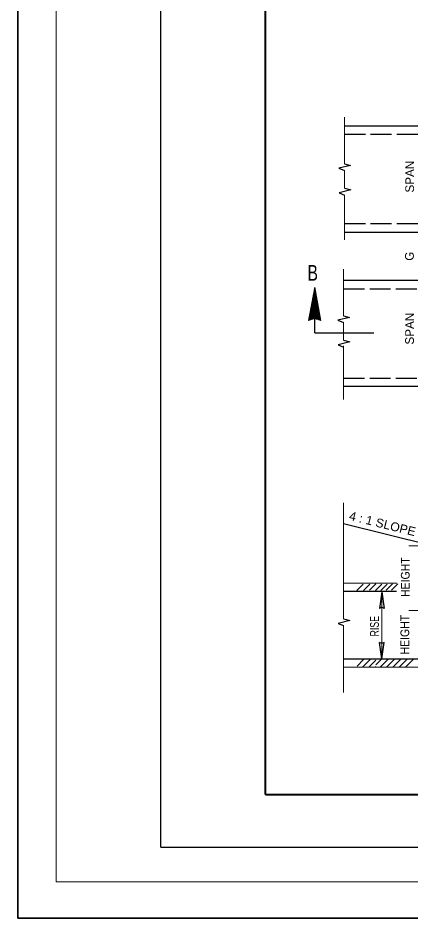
# Model space of a CAD drawing. Extents: x -873 to -38, y -356 to 186.
# Drawn here: x -872.8 to -816.7, y -356.3 to -227.6 of the extents above; entities that cross this region are included whole.
import ezdxf

# ---------------------------------------------------------------- set-up
doc = ezdxf.new("R2010")
doc.units = 0
doc.header["$LTSCALE"] = 0.5
doc.linetypes.add('LONG_DASHED', pattern=[7.5, 6, -1.5])
doc.layers.add('1', color=7, linetype='Continuous', lineweight=13)

msp = doc.modelspace()

# ---------------------------------------------------------------- linework, layer by layer
at = {"layer": '1'}
for p, q in [((-867.3547, -351.1792), (-867.3547, -121.1746)), ((-826.0705, -248.3987), (-826.0705, -241.7658)), ((-826.0705, -251.8935), (-826.0705, -249.3911)), ((-826.0705, -259.3146), (-826.0705, -252.8813)), ((-826.2005, -270.1476), (-826.2005, -263.5146)), ((-830.2324, -266.5384), (-830.4025, -266.5384)), ((-830.2384, -266.5038), (-830.3961, -266.5038)), ((-830.2445, -266.4688), (-830.3895, -266.4688)), ((-830.2513, -266.4341), (-830.3823, -266.4341)), ((-830.3803, -270.5598), (-830.3803, -266.4197)), ((-830.2577, -266.3991), (-830.3755, -266.3991)), ((-830.2636, -266.3642), (-830.3695, -266.3642)), ((-830.2703, -266.3294), (-830.3634, -266.3294)), ((-830.2763, -266.2942), (-830.3563, -266.2942)), ((-830.2821, -266.2598), (-830.3501, -266.2598)), ((-830.3452, -270.5472), (-830.3452, -266.2357)), ((-830.2898, -266.2244), (-830.3426, -266.2244)), ((-830.2957, -266.1893), (-830.3363, -266.1893)), ((-830.3019, -266.1546), (-830.3299, -266.1546)), ((-830.3088, -266.1198), (-830.3232, -266.1198)), ((-830.3151, -266.0846), (-830.3158, -266.0846)), ((-830.3107, -270.558), (-830.3107, -266.1103)), ((-830.2758, -270.5698), (-830.2758, -266.3011)), ((-830.2407, -270.5817), (-830.2407, -266.492)), ((-829.9952, -267.8307), (-830.6482, -267.8307)), ((-830.0017, -267.7958), (-830.6408, -267.7958)), ((-830.0082, -267.7613), (-830.6349, -267.7613)), ((-830.014, -267.7258), (-830.628, -267.7258)), ((-830.6252, -270.6441), (-830.6252, -267.7081)), ((-830.0209, -267.691), (-830.6213, -267.691)), ((-830.0269, -267.656), (-830.6142, -267.656)), ((-830.0337, -267.6212), (-830.6078, -267.6212)), ((-830.04, -267.5867), (-830.6015, -267.5867)), ((-830.0461, -267.5512), (-830.5947, -267.5512)), ((-830.5894, -270.6316), (-830.5894, -267.524)), ((-830.0523, -267.5168), (-830.5888, -267.5168)), ((-830.0588, -267.4815), (-830.5816, -267.4815)), ((-830.0652, -267.4462), (-830.5753, -267.4462)), ((-830.0715, -267.4114), (-830.5684, -267.4114)), ((-830.079, -267.3773), (-830.5617, -267.3773)), ((-830.5555, -270.6198), (-830.5555, -267.3402)), ((-830.0842, -267.342), (-830.5555, -267.342)), ((-830.0915, -267.3074), (-830.548, -267.3074)), ((-830.0978, -267.2726), (-830.542, -267.2726)), ((-830.104, -267.237), (-830.5348, -267.237)), ((-830.11, -267.2022), (-830.5288, -267.2022)), ((-830.1168, -267.1668), (-830.5222, -267.1668)), ((-830.5201, -270.6074), (-830.5201, -267.156)), ((-830.123, -267.1331), (-830.5152, -267.1331)), ((-830.1298, -267.0974), (-830.5088, -267.0974)), ((-830.1357, -267.0631), (-830.502, -267.0631)), ((-830.1424, -267.0277), (-830.4955, -267.0277)), ((-830.1486, -266.9931), (-830.4879, -266.9931)), ((-830.4853, -270.5953), (-830.4853, -266.9724)), ((-830.1551, -266.9577), (-830.4822, -266.9577)), ((-830.1613, -266.9224), (-830.4757, -266.9224)), ((-830.1684, -266.8882), (-830.4684, -266.8882)), ((-830.1742, -266.8528), (-830.4624, -266.8528)), ((-830.1809, -266.8182), (-830.4555, -266.8182)), ((-830.4503, -270.5834), (-830.4503, -266.7883)), ((-830.1877, -266.7828), (-830.449, -266.7828)), ((-830.1938, -266.7484), (-830.4421, -266.7484)), ((-830.2003, -266.7136), (-830.4352, -266.7136)), ((-830.2061, -266.6778), (-830.4294, -266.6778)), ((-830.2128, -266.643), (-830.4226, -266.643)), ((-830.219, -266.6084), (-830.4157, -266.6084)), ((-830.4148, -270.5715), (-830.4148, -266.6043)), ((-830.2251, -266.5739), (-830.4094, -266.5739)), ((-830.2058, -270.5926), (-830.2058, -266.6828)), ((-830.1711, -270.6045), (-830.1711, -266.8732)), ((-830.1357, -270.6157), (-830.1357, -267.0637)), ((-830.1005, -270.628), (-830.1005, -267.2546)), ((-830.0661, -270.6388), (-830.0661, -267.446)), ((-830.031, -270.6505), (-830.031, -267.6358)), ((-829.9963, -270.6615), (-829.9963, -267.8273)), ((-829.7585, -269.1232), (-830.8931, -269.1232)), ((-829.7648, -269.0884), (-830.8862, -269.0884)), ((-829.7713, -269.0531), (-830.8795, -269.0531)), ((-829.7772, -269.0178), (-830.8735, -269.0178)), ((-830.8695, -270.7282), (-830.8695, -268.9966)), ((-829.7842, -268.9834), (-830.8663, -268.9834)), ((-829.7907, -268.9484), (-830.8594, -268.9484)), ((-829.7964, -268.9137), (-830.8528, -268.9137)), ((-829.8037, -268.8787), (-830.8467, -268.8787)), ((-829.8098, -268.8436), (-830.8403, -268.8436)), ((-830.8342, -270.7161), (-830.8342, -268.8128)), ((-829.8158, -268.8088), (-830.8337, -268.8088)), ((-829.8227, -268.7733), (-830.8272, -268.7733)), ((-829.8283, -268.7391), (-830.8202, -268.7391)), ((-829.8352, -268.7038), (-830.8134, -268.7038)), ((-829.8417, -268.6688), (-830.8066, -268.6688)), ((-829.8479, -268.6341), (-830.8003, -268.6341)), ((-830.7998, -270.7037), (-830.7998, -268.629)), ((-829.8547, -268.5991), (-830.7938, -268.5991)), ((-829.8612, -268.5641), (-830.7872, -268.5641)), ((-829.8671, -268.5294), (-830.7801, -268.5294)), ((-829.8737, -268.4944), (-830.7737, -268.4944)), ((-829.8802, -268.4592), (-830.7674, -268.4592)), ((-830.7648, -270.6922), (-830.7648, -268.4447)), ((-829.8863, -268.4244), (-830.7606, -268.4244)), ((-829.8927, -268.3893), (-830.754, -268.3893)), ((-829.899, -268.3548), (-830.747, -268.3548)), ((-829.9054, -268.3203), (-830.7405, -268.3203)), ((-829.9121, -268.2848), (-830.7342, -268.2848)), ((-830.7298, -270.6803), (-830.7298, -268.2611)), ((-829.9188, -268.25), (-830.7274, -268.25)), ((-829.9253, -268.215), (-830.7205, -268.215)), ((-829.9311, -268.1803), (-830.7142, -268.1803)), ((-829.9373, -268.1452), (-830.7074, -268.1452)), ((-829.9438, -268.1103), (-830.7014, -268.1103)), ((-830.6947, -270.6686), (-830.6947, -268.0764)), ((-829.9504, -268.0757), (-830.6941, -268.0757)), ((-829.9562, -268.0407), (-830.6873, -268.0407)), ((-829.963, -268.0055), (-830.6809, -268.0055)), ((-829.97, -267.9707), (-830.6741, -267.9707)), ((-829.9757, -267.9354), (-830.6678, -267.9354)), ((-829.9828, -267.9007), (-830.6603, -267.9007)), ((-830.6597, -270.6551), (-830.6597, -267.8921)), ((-829.9888, -267.8654), (-830.6542, -267.8654)), ((-829.961, -270.6732), (-829.961, -268.0179)), ((-829.9263, -270.6853), (-829.9263, -268.2088)), ((-829.8915, -270.6969), (-829.8915, -268.399)), ((-829.8567, -270.7078), (-829.8567, -268.5905)), ((-829.8217, -270.7197), (-829.8217, -268.7808)), ((-829.7869, -270.7308), (-829.7869, -268.971)), ((-829.5215, -270.4155), (-831.1383, -270.4155)), ((-829.5275, -270.3807), (-831.1316, -270.3807)), ((-829.535, -270.3457), (-831.1249, -270.3457)), ((-829.5408, -270.3107), (-831.1182, -270.3107)), ((-831.1134, -270.8123), (-831.1134, -270.2857)), ((-829.5471, -270.2755), (-831.1114, -270.2755)), ((-829.5543, -270.2412), (-831.1052, -270.2412)), ((-829.5602, -270.2058), (-831.0989, -270.2058)), ((-829.566, -270.1711), (-831.0914, -270.1711)), ((-829.5732, -270.1361), (-831.0853, -270.1361)), ((-831.0789, -270.8009), (-831.0789, -270.1014)), ((-829.5794, -270.1014), (-831.0789, -270.1014)), ((-829.586, -270.0661), (-831.072, -270.0661)), ((-829.5922, -270.0308), (-831.0652, -270.0308)), ((-829.5985, -269.9962), (-831.0582, -269.9962)), ((-829.605, -269.9614), (-831.0518, -269.9614)), ((-829.6115, -269.9267), (-831.0454, -269.9267)), ((-831.0432, -270.7888), (-831.0432, -269.9175)), ((-829.6178, -269.8917), (-831.0391, -269.8917)), ((-829.6239, -269.8569), (-831.0318, -269.8569)), ((-829.6304, -269.8217), (-831.0258, -269.8217)), ((-829.6375, -269.7862), (-831.0191, -269.7862)), ((-829.6439, -269.7517), (-831.0122, -269.7517)), ((-831.0093, -270.7773), (-831.0093, -269.7336)), ((-829.6494, -269.7168), (-831.0055, -269.7168)), ((-829.6558, -269.6821), (-830.9991, -269.6821)), ((-829.6632, -269.6471), (-830.9927, -269.6471)), ((-829.6685, -269.6123), (-830.9853, -269.6123)), ((-829.6757, -269.5771), (-830.9791, -269.5771)), ((-830.9739, -270.7638), (-830.9739, -269.5492)), ((-829.6817, -269.5417), (-830.972, -269.5417)), ((-829.6881, -269.5068), (-830.9662, -269.5068)), ((-829.6946, -269.4718), (-830.9592, -269.4718)), ((-829.7012, -269.4373), (-830.9527, -269.4373)), ((-829.7075, -269.4022), (-830.9462, -269.4022)), ((-830.9391, -270.7524), (-830.9391, -269.3653)), ((-829.7138, -269.3676), (-830.9391, -269.3676)), ((-829.7198, -269.3326), (-830.9327, -269.3326)), ((-829.7269, -269.2976), (-830.9262, -269.2976)), ((-829.7332, -269.2631), (-830.9191, -269.2631)), ((-829.739, -269.2283), (-830.9131, -269.2283)), ((-829.7464, -269.1932), (-830.9068, -269.1932)), ((-830.9041, -270.7407), (-830.9041, -269.181)), ((-829.7523, -269.1581), (-830.8995, -269.1581)), ((-829.7521, -270.743), (-829.7521, -269.1622)), ((-829.7168, -270.7547), (-829.7168, -269.3527)), ((-829.6817, -270.7662), (-829.6817, -269.5439)), ((-829.6467, -270.7773), (-829.6467, -269.7337)), ((-829.6121, -270.7888), (-829.6121, -269.925)), ((-829.5771, -270.8009), (-829.5771, -270.1152)), ((-829.5425, -270.8122), (-829.5425, -270.3067)), ((-831.2187, -270.8484), (-831.2187, -270.8374)), ((-831.1759, -270.8345), (-831.2181, -270.8345)), ((-831.0751, -270.7995), (-831.2112, -270.7995)), ((-830.9739, -270.7647), (-831.2047, -270.7647)), ((-830.8726, -270.7297), (-831.1979, -270.7297)), ((-830.7717, -270.6951), (-831.1913, -270.6951)), ((-830.6705, -270.6597), (-831.1848, -270.6597)), ((-831.1834, -270.8372), (-831.1834, -270.6533)), ((-830.5697, -270.6252), (-831.1779, -270.6252)), ((-830.4684, -270.59), (-831.1713, -270.59)), ((-830.3672, -270.5548), (-831.1651, -270.5548)), ((-829.5025, -270.5198), (-831.1578, -270.5198)), ((-829.509, -270.485), (-831.1516, -270.485)), ((-831.1487, -270.8244), (-831.1487, -270.4698)), ((-829.5163, -270.45), (-831.1449, -270.45)), ((-829.4966, -270.5548), (-830.3198, -270.5548)), ((-829.49, -270.59), (-830.2141, -270.59)), ((-829.4835, -270.6252), (-830.1087, -270.6252)), ((-829.4771, -270.6597), (-830.0023, -270.6597)), ((-829.4702, -270.6951), (-829.8977, -270.6951)), ((-829.4642, -270.7297), (-829.7907, -270.7297)), ((-829.4573, -270.7647), (-829.6858, -270.7647)), ((-829.4517, -270.7995), (-829.5797, -270.7995)), ((-829.5072, -270.8237), (-829.5072, -270.4967)), ((-829.4452, -270.8345), (-829.4746, -270.8345)), ((-829.4725, -270.8351), (-829.4725, -270.688)), ((-826.2005, -273.6422), (-826.2005, -271.1399)), ((-826.2005, -274.4855), (-826.2005, -282.1307)), ((-826.2005, -313.5127), (-826.2005, -296.9331)), ((-826.2005, -297.9633), (-826.2005, -296.9331)), ((-816.8652, -303.0988), (-814.266, -303.0988)), ((-826.2005, -308.4093), (-818.5728, -308.4093)), ((-824.2682, -309.4832), (-823.3652, -308.5796)), ((-823.3525, -309.4828), (-822.4501, -308.5796)), ((-822.4637, -309.4215), (-821.5613, -308.5182)), ((-821.6055, -309.4522), (-820.7031, -308.549)), ((-820.8698, -309.4522), (-819.9674, -308.549)), ((-820.0928, -309.4036), (-819.1904, -308.5004)), ((-819.3158, -309.4036), (-818.4134, -308.5004)), ((-820.7227, -313.309), (-820.7227, -310.1197)), ((-816.8652, -312.3256), (-814.266, -312.3256)), ((-820.7227, -313.1582), (-820.7227, -319.2681)), ((-826.2005, -324.0818), (-826.2005, -314.5001)), ((-824.2619, -320.284), (-823.3162, -319.3379)), ((-823.4425, -320.379), (-822.4018, -319.3379)), ((-821.5752, -320.1307), (-820.7833, -319.3379)), ((-820.9085, -320.379), (-819.8682, -319.3379)), ((-819.9937, -320.379), (-818.9538, -319.3379)), ((-819.0794, -320.379), (-818.0388, -319.3379)), ((-818.1648, -320.379), (-817.1237, -319.3379)), ((-817.2502, -320.379), (-816.2097, -319.3379)), ((-826.2005, -320.4316), (-748.6593, -320.4316)), ((-822.5279, -320.379), (-821.5752, -319.4256)), ((-821.6136, -320.379), (-821.5752, -320.3407)), ((-867.3547, -351.1792), (-507.3467, -351.1792))]:
    msp.add_line(p, q, dxfattribs=at)
at = {"layer": '1', "lineweight": 40}
for q in [(-837.3543, -133.675), (-512.3473, -338.6789)]:
    msp.add_line((-837.3543, -338.6789), q, dxfattribs=at)
at = {"layer": '1', "lineweight": 25}
for p, q in [((-826.0705, -242.9803), (-813.1826, -242.9803)), ((-826.0705, -258.186), (-813.1826, -258.186)), ((-826.2005, -265.0564), (-813.1826, -265.0564)), ((-830.3198, -272.6212), (-830.3198, -268.7503)), ((-830.3198, -272.6212), (-821.8715, -272.6212)), ((-826.2005, -280.2477), (-813.1826, -280.2477)), ((-826.2005, -299.8831), (-803.4407, -305.5726)), ((-826.2005, -309.5738), (-818.6213, -309.5738)), ((-820.7239, -309.6838), (-821.0508, -312.0626)), ((-820.7239, -309.6838), (-820.3974, -312.0626)), ((-820.7239, -319.2672), (-821.0508, -316.8887)), ((-820.7239, -319.2672), (-820.3974, -316.8887)), ((-826.2005, -319.2671), (-821.5752, -319.2671)), ((-821.5752, -319.2671), (-748.6628, -319.2671)), ((-852.3541, -346.1788), (-507.3467, -346.1788))]:
    msp.add_line(p, q, dxfattribs=at)
at = {"layer": '1', "linetype": 'LONG_DASHED', "lineweight": 25}
for p, q in [((-826.0705, -244.1912), (-813.1826, -244.1912)), ((-826.0705, -256.9616), (-813.1826, -256.9616)), ((-826.2005, -266.3291), (-813.1826, -266.3291)), ((-826.2005, -279.0833), (-813.1826, -279.0833))]:
    msp.add_line(p, q, dxfattribs=at)
at = {"layer": '1', "lineweight": 35}
msp.add_lwpolyline([(-500.9976, -84.823), (-872.8169, -84.823), (-872.8169, -356.3327), (-500.9976, -356.3327)], close=True, dxfattribs=at)
at = {"layer": '1', "lineweight": 25}
for points in [[(-852.3541, -346.1788), (-852.3541, -126.1743), (-507.3467, -126.1743)], [(-826.0705, -248.3987), (-825.1918, -248.6481), (-826.8664, -249.0505), (-826.0705, -249.3911)], [(-826.0705, -251.8935), (-825.1672, -252.1489), (-826.8418, -252.5514), (-826.0705, -252.8813)], [(-826.2005, -270.1476), (-825.3219, -270.3969), (-826.9964, -270.7992), (-826.2005, -271.1399)], [(-826.2005, -273.6422), (-825.2972, -273.8977), (-826.9718, -274.3003), (-826.2005, -274.6301)], [(-820.3974, -312.0626), (-820.7278, -311.8784), (-821.0508, -312.0626)], [(-826.2005, -313.5127), (-825.2972, -313.7688), (-826.9718, -314.1703), (-826.2005, -314.5001)], [(-820.3974, -316.8887), (-820.7278, -317.0722), (-821.0508, -316.8887)]]:
    msp.add_lwpolyline(points, dxfattribs=at)
at = {"layer": '1'}
msp.add_lwpolyline([(-831.2212, -270.8499), (-830.3155, -266.0802), (-829.4425, -270.8451), (-830.3446, -270.5463)], close=True, dxfattribs=at)

# ---------------------------------------------------------------- texts
for s, p in [('SPAN ', (-816.0972, -252.5327)), ('G', (-816.1333, -262.2833)), ('SPAN ', (-816.1133, -274.2815))]:
    msp.add_text(s, height=1.25, rotation=90, dxfattribs=at).set_placement(p)
at = {"layer": '1', "width": 0.75}
msp.add_text('B', height=2.25, dxfattribs=at).set_placement((-831.3625, -265.1424))
at = {"layer": '1'}
for s, rotation, width, p in [('4 : 1 SLOPE', 346.007, 1.05, (-825.4957, -299.3421)), ('HEIGHT', 90, 0.9, (-816.7239, -310.4)), ('RISE', 90, 0.75, (-821.1329, -316.0462)), ('HEIGHT', 90, 0.9, (-816.7929, -318.6385))]:
    msp.add_text(s, height=1.25, rotation=rotation, dxfattribs=dict(at, width=width)).set_placement(p)

doc.saveas('drawing.dxf')
